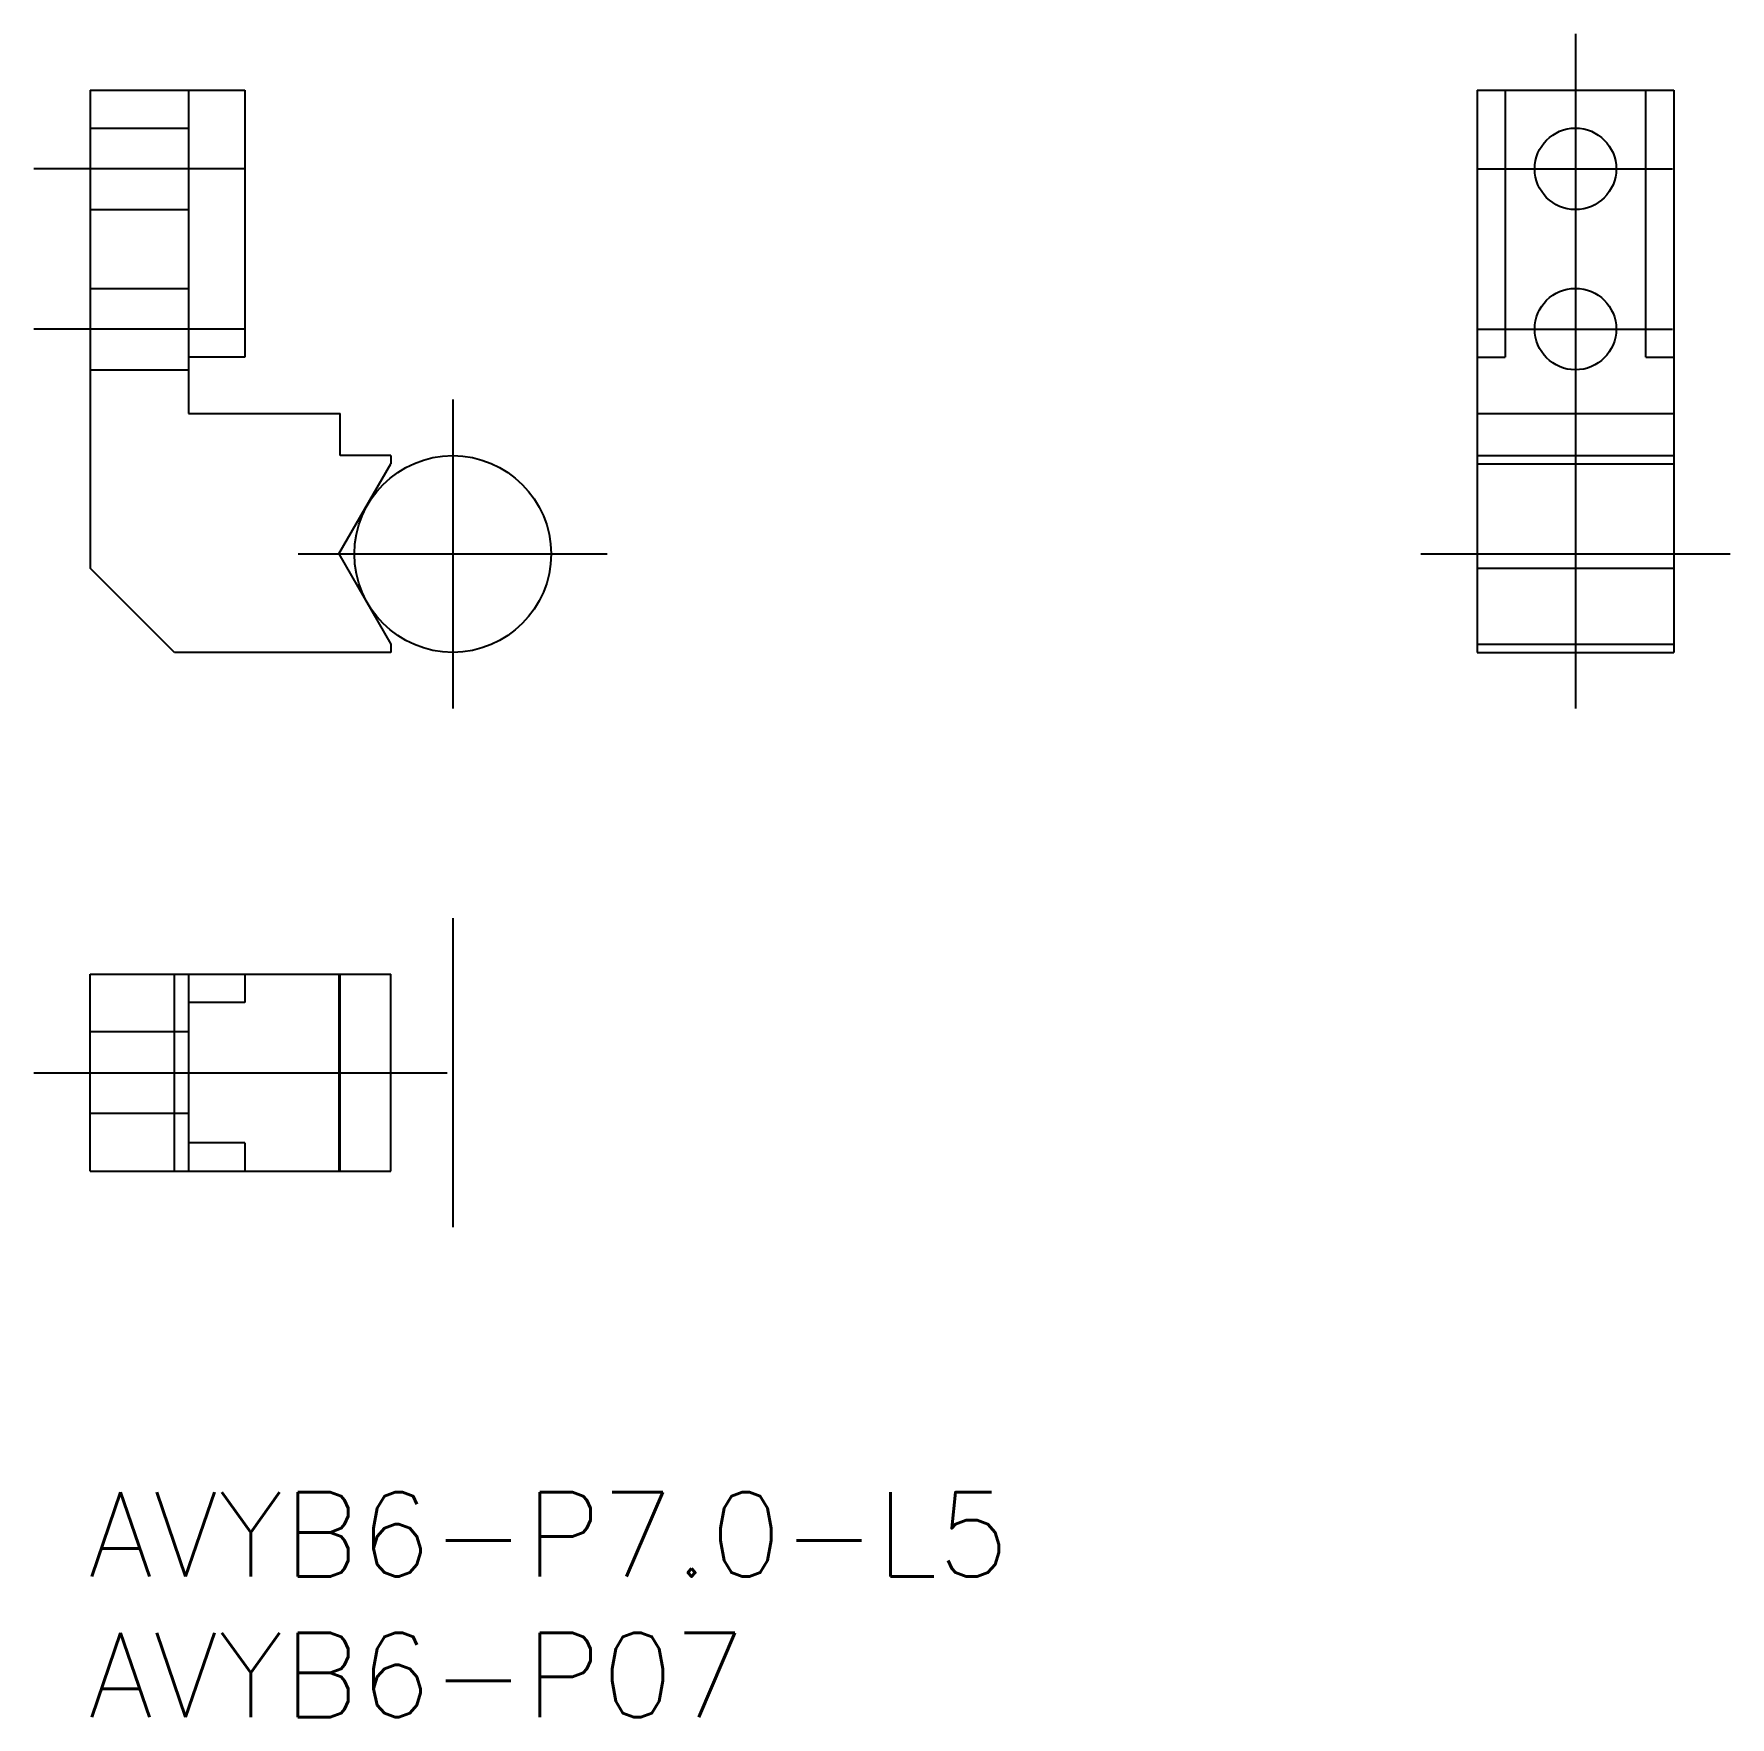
# Model space of a CAD drawing. Extents: x -14.9 to 45.4, y -41.4 to 18.5.
import ezdxf

# ---------------------------------------------------------------- set-up
doc = ezdxf.new("R2010")
doc.units = 0
for name, pattern in [('CENTER', [50.8, 31.75, -6.35, 6.35, -6.35]), ('DASHED', [19.05, 12.7, -6.35]), ('PHANTOM', [63.5, 31.75, -6.35, 6.35, -6.35, 6.35, -6.35])]:
    doc.linetypes.add(name, pattern=pattern)
doc.layers.get('0').update_dxf_attribs({"linetype": 'CONTINUOUS'})
doc.layers.add('CENTER', color=1, linetype='CENTER')
doc.styles.get("Standard").update_dxf_attribs({"font": 'txt.shx', "height": 3, "bigfont": 'bigfont.shx'})

msp = doc.modelspace()

# ---------------------------------------------------------------- linework, layer by layer
at = {"color": 7, "linetype": 'CONTINUOUS'}
for p, q in [((-12.9, 16.5), (-7.4, 16.5)), ((-12.9, 16.5), (-12.9, -0.5)), ((-7.4, 16.5), (-7.4, 7)), ((36.445, 16.5), (43.445, 16.5)), ((36.445, 16.5), (36.445, -3.5)), ((37.445, 16.5), (37.445, 7)), ((42.445, 7), (42.445, 16.5)), ((43.445, 16.5), (43.445, -3.5)), ((-9.4, 7), (-9.4, 5)), ((-7.4, 7), (-9.4, 7)), ((36.445, 7), (37.445, 7)), ((42.445, 7), (43.445, 7)), ((-9.4, 5), (-4, 5)), ((-4, 3.5), (-4, 5)), ((36.445, 5), (43.445, 5)), ((-4.05, 0), (-2.2, 3.204)), ((-2.2, 3.5), (-4, 3.5)), ((-2.2, 3.5), (-2.2, 3.204)), ((36.445, 3.5), (43.445, 3.5)), ((36.445, 3.204), (43.445, 3.204)), ((-4.05, 0), (-2.2, -3.204)), ((36.445, 0), (43.445, 0)), ((36.445, 0), (43.445, 0)), ((-9.9, -3.5), (-12.9, -0.5)), ((-2.2, -3.5), (-9.9, -3.5)), ((-2.2, -3.204), (-2.2, -3.5)), ((36.445, -3.204), (43.445, -3.204)), ((36.445, -3.5), (43.445, -3.5)), ((-12.9, -21.951), (-12.9, -14.951)), ((-12.9, -14.951), (-2.2, -14.951)), ((-9.9, -21.951), (-9.9, -14.951)), ((-2.2, -21.951), (-2.2, -14.951)), ((-12.9, -21.951), (-2.2, -21.951))]:
    msp.add_line(p, q, dxfattribs=at)
at = {"color": 3, "linetype": 'DASHED'}
for p, q in [((-9.4, 16.5), (-9.4, 7)), ((-12.9, 15.15), (-9.4, 15.15)), ((-12.9, 12.25), (-9.4, 12.25)), ((-12.9, 9.45), (-9.4, 9.45)), ((-12.9, 6.55), (-9.4, 6.55)), ((36.445, -0.5), (43.445, -0.5)), ((-9.4, -14.951), (-9.4, -15.951)), ((-7.4, -14.951), (-7.4, -15.951)), ((-4.05, -14.951), (-4.05, -21.951)), ((-4, -21.951), (-4, -14.951)), ((-7.4, -15.951), (-9.4, -15.951)), ((-9.4, -15.951), (-9.4, -20.951)), ((-9.4, -17.001), (-12.9, -17.001)), ((-9.4, -19.901), (-12.9, -19.901)), ((-7.4, -20.951), (-9.4, -20.951)), ((-9.4, -20.951), (-9.4, -21.951)), ((-7.4, -20.951), (-7.4, -21.951))]:
    msp.add_line(p, q, dxfattribs=at)
at = {"color": 7, "linetype": 'CONTINUOUS'}
for centre in [(39.945, 13.7), (39.945, 8)]:
    msp.add_circle(centre, 1.45, dxfattribs=at)
at = {"color": 3, "linetype": 'PHANTOM'}
msp.add_circle((0, 0), 3.5, dxfattribs=at)
at = {"layer": 'CENTER', "color": 1, "linetype": 'CENTER'}
for p, q in [((39.945, 18.5), (39.945, -5.5)), ((-7.4, 13.7), (-14.9, 13.7)), ((36.495, 13.7), (43.395, 13.7)), ((-7.4, 8), (-14.9, 8)), ((36.495, 8), (43.395, 8)), ((0, 5.5), (0, -5.5)), ((-5.5, 0), (5.5, 0)), ((34.445, 0), (45.445, 0)), ((0, -12.951), (0, -23.951)), ((-14.9, -18.451), (-0.2, -18.451))]:
    msp.add_line(p, q, dxfattribs=at)

# ---------------------------------------------------------------- texts
at = {"color": 7, "linetype": 'CONTINUOUS'}
for s, p in [('AVYB6-P7.0-L5', (-12.973, -36.374)), ('AVYB6-P07', (-12.973, -41.374))]:
    msp.add_text(s, height=3, dxfattribs=at).set_placement(p)

doc.saveas('drawing.dxf')
